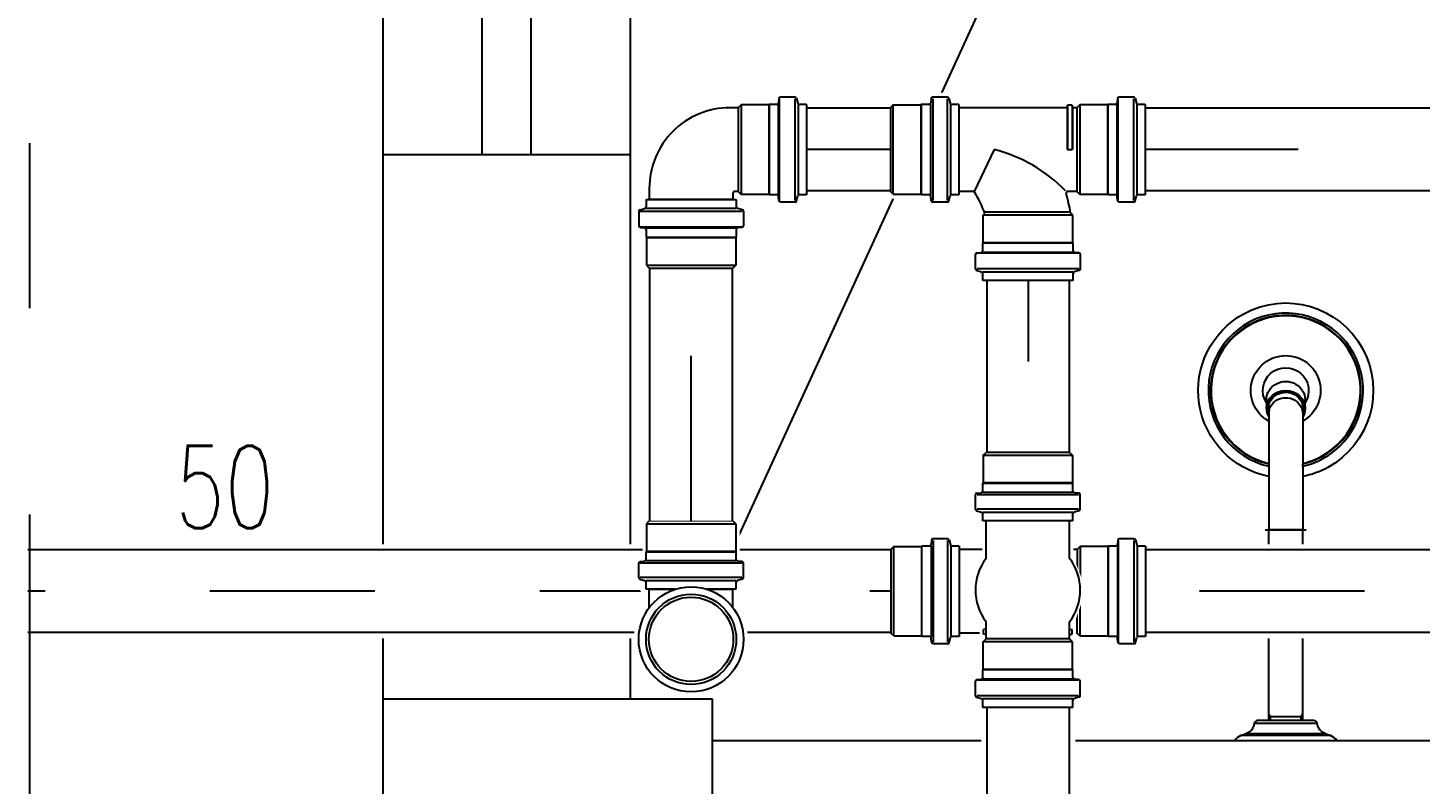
# Model space of a CAD drawing. Header units: inches. Extents: x 542787 to 543192, y 9574025 to 9574373.
# Drawn here: x 542827.79 to 542828.634, y 9574188.767 to 9574189.225 of the extents above; entities that cross this region are included whole.
import ezdxf
from ezdxf.enums import TextEntityAlignment as Align

# ---------------------------------------------------------------- set-up
doc = ezdxf.new("R2010")
doc.units = ezdxf.units.IN
doc.header["$MEASUREMENT"] = 0
for name, pattern in [('DASHDOT', [1, 0.5, -0.25, 0, -0.25]), ('DASHDOT2', [0.5, 0.25, -0.125, 0, -0.125]), ('HIDDEN2', [4.7625, 3.175, -1.5875])]:
    doc.linetypes.add(name, pattern=pattern)
for name, color, linetype in [('CERCADURA', 7, 'Continuous'), ('EIXO', 8, 'Continuous'), ('I-ARQ', 8, 'Continuous'), ('I-ESGOTO', 6, 'Continuous'), ('I-NORMO_INST', 4, 'Continuous')]:
    doc.layers.add(name, color=color, linetype=linetype)
doc.styles.add('125', font='ROMANS.SHX', dxfattribs={"width": 0.7, "height": 0.25})
doc.styles.add('25', font='ROMANS.SHX', dxfattribs={"width": 0.7, "height": 0.05})

# ---------------------------------------------------------------- blocks, each defined once
blk = doc.blocks.new('*U300')
at = {"color": 2}
blk.add_wipeout([(0, 0.02847), (4.2104, 0.02847), (4.2104, -0.02847), (0, -0.02847)], dxfattribs=at)
for p, q in [((0, 0.025), (4.2104, 0.025)), ((0, -0.025), (4.2104, -0.025))]:
    blk.add_line(p, q)
at = {"layer": 'EIXO', "linetype": 'DASHDOT', "ltscale": 0.01}
blk.add_line((0, 0), (4.2104, 0), dxfattribs=at)
blk = doc.blocks.new('*U315')
blk.add_line((-0.023197, -0.008616), (0, 0))
blk.add_circle((0, 0), 0.000311)
blk = doc.blocks.new('*U220')
at = {"color": 2}
blk.add_wipeout([(0, 0.02847), (2.30106, 0.02847), (2.30106, -0.02847), (0, -0.02847)], dxfattribs=at)
for p, q in [((0, 0.025), (2.30106, 0.025)), ((0, -0.025), (2.30106, -0.025))]:
    blk.add_line(p, q)
at = {"layer": 'EIXO', "linetype": 'DASHDOT', "ltscale": 0.01}
blk.add_line((0, 0), (2.30106, 0), dxfattribs=at)
blk = doc.blocks.new('*U217')
at = {"color": 1, "style": '25'}
for tag, flags, p in [('MARCA', 1, (0.00003, -0.18766)), ('QUANT.', 3, (0.00003, -0.27182))]:
    blk.add_attdef(tag, text='', height=0.05, dxfattribs=dict(at, flags=flags)).set_placement(p, align=Align.CENTER)
at = {"color": 2}
blk.add_wipeout([(0.03195, -0.01805), (0.02807, -0.02477), (0.03397, -0.03499), (0.03397, -0.04915), (0.02936, -0.04915), (0.02936, -0.0718), (0, -0.0718), (-0.02936, -0.0718), (-0.02936, -0.04915), (-0.03397, -0.04915), (-0.03397, -0.03499), (-0.02807, -0.02477), (-0.0297, -0.02004), (-0.03447, -0.00967), (-0.03317, 0.00845), (-0.02994, 0.02032), (-0.02411, 0.02636), (-0.01614, 0.03111), (-0.006, 0.03413), (0.00543, 0.03413), (0.01729, 0.03068), (0.0257, 0.02636), (0.03195, 0.0173), (0.03411, 0.00716), (0.03454, -0.00622)], dxfattribs=at)
for p, q in [((-0.02535, -0.0192), (-0.02535, -0.0303)), ((0.02535, -0.0192), (0.02535, -0.0303)), ((-0.02735, -0.0303), (-0.00965, -0.0303)), ((-0.02735, -0.0303), (-0.02735, -0.03465)), ((0.00965, -0.0303), (0.02735, -0.0303)), ((0.02735, -0.0303), (0.02735, -0.03465)), ((-0.0318, -0.03738), (-0.0318, -0.04614)), ((-0.03106, -0.03641), (-0.02809, -0.03562)), ((-0.0308, -0.03738), (0.0308, -0.03738)), ((0.03106, -0.03641), (0.02809, -0.03562)), ((0.0318, -0.03738), (0.0318, -0.04614)), ((-0.03089, -0.04714), (-0.02826, -0.04737)), ((-0.0308, -0.04614), (0.0308, -0.04614)), ((-0.02735, -0.04837), (-0.02735, -0.05305)), ((0.02735, -0.04837), (0.02735, -0.05305)), ((0.03089, -0.04714), (0.02826, -0.04737)), ((-0.02735, -0.05305), (-0.0271, -0.05329)), ((-0.0271, -0.07005), (-0.0271, -0.05329)), ((0.02735, -0.05305), (0.0271, -0.05329)), ((0.0271, -0.07005), (0.0271, -0.05329)), ((-0.0271, -0.07005), (-0.02535, -0.0718)), ((-0.02535, -0.0718), (0.02535, -0.0718)), ((0.0271, -0.07005), (0.02535, -0.0718))]:
    blk.add_line(p, q)
at = {"color": 8}
for p, q in [((-0.00965, -0.0303), (-0.02535, -0.0303)), ((0.02535, -0.0303), (0.00965, -0.0303)), ((-0.02735, -0.03542), (0.02735, -0.03542)), ((-0.02735, -0.04745), (0.02735, -0.04745)), ((0.02735, -0.05305), (-0.02735, -0.05305)), ((-0.0271, -0.05329), (0.0271, -0.05329)), ((0.0271, -0.07005), (-0.0271, -0.07005))]:
    blk.add_line(p, q, dxfattribs=at)
for radius in [0.0318, 0.02735]:
    blk.add_circle((0, 0), radius)
blk.add_circle((0, 0), 0.02555, dxfattribs=at)
for centre, start, end in [((-0.0308, -0.03738), 105, 180), ((-0.02835, -0.03465), 285, 0), ((0.02835, -0.03465), 180, 255), ((0.0308, -0.03738), 0, 75), ((-0.0308, -0.04614), 180, 265), ((-0.02835, -0.04837), 0, 85), ((0.02835, -0.04837), 95, 180), ((0.0308, -0.04614), 275, 0)]:
    blk.add_arc(centre, 0.001, start, end)
at = {"color": 1, "style": '25', "flags": 1}
blk.add_attdef('DESCRICAO', text='', height=0.05, dxfattribs=at).set_placement((0.00003, -0.10848), align=Align.CENTER)
blk = doc.blocks.new('*U218')
at = {"color": 2}
blk.add_wipeout([(0.02847, 0), (0.02847, -0.46983), (-0.02847, -0.46983), (-0.02847, 0)], dxfattribs=at)
for p, q in [((-0.025, 0), (-0.025, -0.46983)), ((0.025, 0), (0.025, -0.46983))]:
    blk.add_line(p, q)
at = {"layer": 'EIXO', "linetype": 'DASHDOT', "ltscale": 0.01}
blk.add_line((0, 0), (0, -0.46983), dxfattribs=at)
blk = doc.blocks.new('*U126')
at = {"color": 2}
blk.add_wipeout([(-0.03469, -0.04905), (-0.03224, -0.04586), (-0.03024, -0.04533), (-0.03024, -0.03967), (-0.02824, -0.03967), (-0.02824, -0.02003), (-0.03595, -0.00022), (-0.02824, 0.02157), (-0.02974, 0.0217), (-0.02974, 0.02886), (-0.02866, 0.02895), (-0.03004, 0.03033), (-0.03004, 0.04713), (-0.03024, 0.04733), (-0.03024, 0.05177), (-0.03168, 0.05189), (-0.03469, 0.05518), (-0.03469, 0.06395), (-0.03224, 0.06714), (-0.03024, 0.06767), (-0.03024, 0.07102), (0.02906, 0.07102), (0.02906, 0.06767), (0.03107, 0.06714), (0.03351, 0.06395), (0.03351, 0.05518), (0.0305, 0.05189), (0.02906, 0.05177), (0.02906, 0.04578), (0.02886, 0.04578), (0.02886, 0.03033), (0.02749, 0.02895), (0.02856, 0.02886), (0.02856, 0.0217), (0.02706, 0.02157), (0.03482, 0.00126), (0.02706, -0.02003), (0.02706, -0.03967), (0.02906, -0.03967), (0.02906, -0.04533), (0.03107, -0.04586), (0.03351, -0.04905), (0.03351, -0.05782), (0.0305, -0.06111), (0.02906, -0.06123), (0.02906, -0.06567), (0.02882, -0.06592), (0.02882, -0.08267), (0.02572, -0.08348), (-0.02689, -0.08348), (-0.02999, -0.08267), (-0.02999, -0.06592), (-0.03024, -0.06567), (-0.03024, -0.06123), (-0.03168, -0.06111), (-0.03469, -0.05782)], dxfattribs=at)
for p, q in [((-0.02794, 0.07102), (0.02676, 0.07102)), ((-0.02794, 0.07102), (-0.02794, 0.06667)), ((0.02676, 0.07102), (0.02676, 0.06667)), ((-0.03239, 0.06395), (-0.03239, 0.05518)), ((-0.03165, 0.06491), (-0.02868, 0.06571)), ((-0.03139, 0.06395), (0.03021, 0.06395)), ((0.03047, 0.06491), (0.0275, 0.06571)), ((0.03121, 0.06395), (0.03121, 0.05518)), ((-0.03148, 0.05418), (-0.02885, 0.05395)), ((-0.03139, 0.05445), (0.03021, 0.05445)), ((-0.02794, 0.05296), (-0.02794, 0.04828)), ((0.02676, 0.05296), (0.02676, 0.04828)), ((0.0303, 0.05418), (0.02767, 0.05395)), ((-0.02794, 0.04828), (0.02676, 0.04828)), ((-0.02794, 0.04828), (-0.02774, 0.04808)), ((-0.02774, 0.04808), (-0.02774, 0.03128)), ((0.02676, 0.04828), (0.02656, 0.04808)), ((0.02656, 0.04808), (0.02656, 0.03128)), ((-0.02774, 0.03128), (-0.00589, 0.03128)), ((-0.02774, 0.03128), (-0.02594, 0.02948)), ((-0.02594, 0.02688), (-0.02744, 0.02675)), ((-0.02744, 0.02675), (-0.02744, 0.02381)), ((-0.02594, 0.02948), (-0.02594, 0.01912)), ((0.02656, 0.03128), (0.00472, 0.03128)), ((0.02656, 0.03128), (0.02476, 0.02948)), ((0.02476, 0.02948), (0.02476, 0.01912)), ((0.02476, 0.02688), (0.02626, 0.02675)), ((0.02626, 0.02675), (0.02626, 0.02381)), ((-0.02594, 0.02368), (-0.02744, 0.02381)), ((0.02476, 0.02368), (0.02626, 0.02381)), ((-0.02594, -0.01927), (-0.02594, -0.04198)), ((0.02476, -0.01927), (0.02476, -0.04198)), ((-0.02794, -0.04198), (0.02676, -0.04198)), ((-0.02794, -0.04198), (-0.02794, -0.04633)), ((0.02676, -0.04198), (0.02676, -0.04633)), ((-0.03239, -0.04905), (-0.03239, -0.05782)), ((-0.03165, -0.04809), (-0.02868, -0.04729)), ((-0.03139, -0.04905), (0.03021, -0.04905)), ((0.03047, -0.04809), (0.0275, -0.04729)), ((0.03121, -0.04905), (0.03121, -0.05782)), ((-0.03148, -0.05882), (-0.02885, -0.05905)), ((-0.03139, -0.05782), (0.03021, -0.05782)), ((0.0303, -0.05882), (0.02767, -0.05905)), ((-0.02794, -0.06004), (-0.02794, -0.06472)), ((-0.02794, -0.06472), (-0.02769, -0.06497)), ((-0.02769, -0.08172), (-0.02769, -0.06497)), ((0.02676, -0.06472), (0.02652, -0.06497)), ((0.02652, -0.08172), (0.02652, -0.06497)), ((0.02676, -0.06004), (0.02676, -0.06472)), ((-0.02769, -0.08172), (-0.02594, -0.08348)), ((-0.02594, -0.08348), (0.02476, -0.08348)), ((0.02652, -0.08172), (0.02476, -0.08348))]:
    blk.add_line(p, q)
at = {"color": 8}
for p, q in [((-0.02794, 0.06591), (0.02676, 0.06591)), ((-0.02794, 0.05388), (0.02676, 0.05388)), ((-0.02774, 0.04808), (0.02656, 0.04808)), ((-0.02594, 0.02948), (-0.01233, 0.02948)), ((0.02476, 0.02948), (0.01115, 0.02948)), ((-0.02594, -0.04198), (0.02476, -0.04198)), ((-0.02794, -0.04709), (0.02676, -0.04709)), ((-0.02794, -0.05912), (0.02676, -0.05912)), ((0.02676, -0.06472), (-0.02794, -0.06472)), ((-0.02769, -0.06497), (0.02652, -0.06497)), ((0.02652, -0.08172), (-0.02769, -0.08172))]:
    blk.add_line(p, q, dxfattribs=at)
blk.add_lwpolyline([(0.02526, -0.01653), (0.02526, -0.01653, 0.174705)], format="xyb")
for radius in [0.0318, 0.02555]:
    blk.add_circle((-0.00059, -0.00008), radius)
blk.add_circle((-0.00059, -0.00008), 0.02735, dxfattribs=at)
for centre, start, end in [((-0.03139, 0.06395), 105, 180), ((-0.02894, 0.06667), 285, 360), ((0.02776, 0.06667), 180, 255), ((0.03021, 0.06395), 360, 75), ((-0.03139, 0.05518), 180, 265), ((-0.02894, 0.05296), 360, 85), ((0.02776, 0.05296), 95, 180), ((0.03021, 0.05518), 275, 360), ((-0.03139, -0.04905), 105, 180), ((-0.02894, -0.04633), 285, 360), ((0.02776, -0.04633), 180, 255), ((0.03021, -0.04905), 360, 75), ((-0.03139, -0.05782), 180, 265), ((-0.02894, -0.06004), 360, 85), ((0.02776, -0.06004), 95, 180), ((0.03021, -0.05782), 275, 360)]:
    blk.add_arc(centre, 0.001, start, end)
blk = doc.blocks.new('*U139')
at = {"color": 2}
blk.add_wipeout([(-0.04969, 0.03403), (-0.0465, 0.03158), (-0.04596, 0.02958), (-0.04031, 0.02958), (-0.04031, 0.02758), (-0.02067, 0.02758), (-0.00085, 0.03528), (0.02094, 0.02758), (0.02107, 0.02908), (0.02822, 0.02908), (0.02832, 0.028), (0.02969, 0.02938), (0.04649, 0.02938), (0.04669, 0.02958), (0.05113, 0.02958), (0.05126, 0.03101), (0.05455, 0.03403), (0.06331, 0.03403), (0.0665, 0.03158), (0.06704, 0.02958), (0.07039, 0.02958), (0.07039, -0.02973), (0.06704, -0.02973), (0.0665, -0.03173), (0.06331, -0.03418), (0.05455, -0.03418), (0.05126, -0.03116), (0.05113, -0.02973), (0.04515, -0.02973), (0.04515, -0.02953), (0.02969, -0.02953), (0.02832, -0.02815), (0.02822, -0.02923), (0.02107, -0.02923), (0.02094, -0.02773), (0.00063, -0.03548), (-0.02067, -0.02773), (-0.04031, -0.02773), (-0.04031, -0.02973), (-0.04596, -0.02973), (-0.0465, -0.03173), (-0.04969, -0.03418), (-0.05845, -0.03418), (-0.06174, -0.03116), (-0.06187, -0.02973), (-0.06631, -0.02973), (-0.06655, -0.02948), (-0.08331, -0.02948), (-0.08411, -0.02638), (-0.08411, 0.02623), (-0.08331, 0.02933), (-0.06655, 0.02933), (-0.06631, 0.02958), (-0.06187, 0.02958), (-0.06174, 0.03101), (-0.05845, 0.03403)], dxfattribs=at)
for p, q in [((-0.08235, 0.02703), (-0.08411, 0.02527)), ((-0.08235, 0.02703), (-0.0656, 0.02703)), ((-0.06535, 0.02727), (-0.0656, 0.02703)), ((-0.06067, 0.02727), (-0.06535, 0.02727)), ((-0.05945, 0.03081), (-0.05968, 0.02819)), ((-0.04969, 0.03172), (-0.05845, 0.03172)), ((-0.05845, 0.03072), (-0.05845, -0.03088)), ((-0.04969, 0.03072), (-0.04969, -0.03088)), ((-0.04872, 0.03098), (-0.04793, 0.02802)), ((-0.04261, 0.02727), (-0.04696, 0.02727)), ((-0.04261, 0.02727), (-0.04261, -0.02743)), ((0.02305, 0.02527), (0.02318, 0.02677)), ((0.02612, 0.02677), (0.02318, 0.02677)), ((0.02625, 0.02527), (0.02612, 0.02677)), ((0.03065, 0.02707), (0.02885, 0.02527)), ((0.03065, 0.02707), (0.03065, -0.02723)), ((0.04745, 0.02707), (0.03065, 0.02707)), ((0.04765, 0.02727), (0.04745, 0.02707)), ((0.04765, 0.02727), (0.04765, -0.02743)), ((0.05233, 0.02727), (0.04765, 0.02727)), ((0.05355, 0.03081), (0.05332, 0.02819)), ((0.05382, 0.03072), (0.05382, -0.03088)), ((0.06331, 0.03172), (0.05455, 0.03172)), ((0.06331, 0.03072), (0.06331, -0.03088)), ((0.06428, 0.03098), (0.06507, 0.02802)), ((0.07039, 0.02727), (0.06604, 0.02727)), ((0.07039, 0.02727), (0.07039, -0.02743)), ((-0.08411, 0.02527), (-0.08411, -0.02543)), ((-0.01991, 0.02527), (-0.04261, 0.02527)), ((0.02885, 0.02527), (0.01849, 0.02527)), ((-0.08235, -0.02718), (-0.08411, -0.02543)), ((-0.08235, -0.02718), (-0.0656, -0.02718)), ((-0.06535, -0.02743), (-0.0656, -0.02718)), ((-0.06067, -0.02743), (-0.06535, -0.02743)), ((-0.05945, -0.03096), (-0.05968, -0.02834)), ((-0.04969, -0.03188), (-0.05845, -0.03188)), ((-0.04872, -0.03113), (-0.04793, -0.02817)), ((-0.04261, -0.02743), (-0.04696, -0.02743)), ((-0.01991, -0.02543), (-0.04261, -0.02543)), ((0.02885, -0.02543), (0.01849, -0.02543)), ((0.02305, -0.02543), (0.02318, -0.02693)), ((0.02612, -0.02693), (0.02318, -0.02693)), ((0.02625, -0.02543), (0.02612, -0.02693)), ((0.03065, -0.02723), (0.02885, -0.02543)), ((0.04745, -0.02723), (0.03065, -0.02723)), ((0.04765, -0.02743), (0.04745, -0.02723)), ((0.05233, -0.02743), (0.04765, -0.02743)), ((0.05355, -0.03096), (0.05332, -0.02834)), ((0.06331, -0.03188), (0.05455, -0.03188)), ((0.06428, -0.03113), (0.06507, -0.02817)), ((0.07039, -0.02743), (0.06604, -0.02743))]:
    blk.add_line(p, q)
at = {"color": 8}
for p, q in [((-0.08235, -0.02718), (-0.08235, 0.02703)), ((-0.0656, 0.02703), (-0.0656, -0.02718)), ((-0.06535, -0.02743), (-0.06535, 0.02727)), ((-0.05976, 0.02727), (-0.05976, -0.02743)), ((-0.04773, 0.02727), (-0.04773, -0.02743)), ((0.04745, 0.02707), (0.04745, -0.02723)), ((0.05324, 0.02727), (0.05324, -0.02743)), ((0.06527, 0.02727), (0.06527, -0.02743)), ((-0.04261, 0.02527), (-0.04261, -0.02543)), ((0.02885, 0.02527), (0.02885, -0.02543))]:
    blk.add_line(p, q, dxfattribs=at)
for centre, radius, start, end in [((-0.06067, 0.02827), 0.001, 270, 355), ((-0.05845, 0.03072), 0.001, 90, 175), ((-0.04969, 0.03072), 0.001, 15, 90), ((-0.04696, 0.02827), 0.001, 195, 270), ((-0.00071, -0.00008), 0.0318, 52.86068, 127.13932), ((0.05233, 0.02827), 0.001, 270, 355), ((0.05455, 0.03072), 0.001, 90, 175), ((0.06331, 0.03072), 0.001, 15, 90), ((0.06604, 0.02827), 0.001, 195, 270), ((-0.06067, -0.02843), 0.001, 5, 90), ((-0.05845, -0.03088), 0.001, 185, 270), ((-0.04969, -0.03088), 0.001, 270, 345), ((-0.04696, -0.02843), 0.001, 90, 165), ((-0.00071, -0.00008), 0.0318, 232.86068, 307.13932), ((0.05233, -0.02843), 0.001, 5, 90), ((0.05455, -0.03088), 0.001, 185, 270), ((0.06331, -0.03088), 0.001, 270, 345), ((0.06604, -0.02843), 0.001, 90, 165)]:
    blk.add_arc(centre, radius, start, end)
blk = doc.blocks.new('A$C17546350')
for p, q in [((0.04375, 0.0794), (0.09845, 0.0794)), ((0.04375, 0.0794), (0.04375, 0.07505)), ((0.09845, 0.0794), (0.09845, 0.07505)), ((0.0393, 0.07232), (0.0393, 0.06356)), ((0.04004, 0.07329), (0.04301, 0.07408)), ((0.0403, 0.07232), (0.1019, 0.07232)), ((0.10216, 0.07329), (0.09919, 0.07408)), ((0.1029, 0.07232), (0.1029, 0.06356)), ((0.04021, 0.06256), (0.04284, 0.06233)), ((0.0403, 0.06283), (0.1019, 0.06283)), ((0.04375, 0.06133), (0.04375, 0.05665)), ((0.09845, 0.06133), (0.09845, 0.05665)), ((0.10199, 0.06256), (0.09936, 0.06233)), ((0.04375, 0.05665), (0.09845, 0.05665)), ((0.04375, 0.05665), (0.04395, 0.05645)), ((0.04395, 0.05645), (0.04395, 0.03965)), ((0.09845, 0.05665), (0.09825, 0.05645)), ((0.09825, 0.05645), (0.09825, 0.03965)), ((0.04395, 0.03965), (0.09825, 0.03965)), ((0.04395, 0.03965), (0.04527, 0.03833)), ((0.09825, 0.03965), (0.09732, 0.03873)), ((0, -0.02735), (0, 0.02735)), ((0, 0.02735), (0.00435, 0.02735)), ((0.00611, 0.03106), (0.00532, 0.02809)), ((0.00708, 0.0318), (0.01584, 0.0318)), ((0.00708, -0.0308), (0.00708, 0.0308)), ((0.01657, -0.0308), (0.01657, 0.0308)), ((0.01684, 0.03089), (0.01707, 0.02826)), ((0.01807, 0.02735), (0.02275, 0.02735)), ((0.02275, 0.02735), (0.02295, 0.02715)), ((0.02275, -0.02735), (0.02275, 0.02735)), ((0.02295, 0.02715), (0.03975, 0.02715)), ((0.03975, 0.02715), (0.04155, 0.02535)), ((0.03975, -0.02715), (0.03975, 0.02715)), ((0.04155, 0.02535), (0.04703, 0.02535)), ((0.09167, 0), (0.10381, 0.02535)), ((0.10381, 0.02535), (0.113, 0.02535)), ((0.113, -0.02735), (0.113, 0.02735)), ((0.113, 0.02735), (0.11735, 0.02735)), ((0.11911, 0.03106), (0.11832, 0.02809)), ((0.12008, 0.0318), (0.12884, 0.0318)), ((0.12008, -0.0308), (0.12008, 0.0308)), ((0.12884, -0.0308), (0.12884, 0.0308)), ((0.12984, 0.03089), (0.13007, 0.02826)), ((0.13107, 0.02735), (0.13575, 0.02735)), ((0.13575, 0.02735), (0.13599, 0.0271)), ((0.15275, 0.0271), (0.13599, 0.0271)), ((0.15275, 0.0271), (0.1545, 0.02535)), ((0.1545, -0.02535), (0.1545, 0.02535)), ((0.04428, -0.02685), (0.04428, 0)), ((0.04721, 0), (0.04428, 0)), ((0.04721, -0.02685), (0.04721, 0)), ((0, -0.02735), (0.00435, -0.02735)), ((0.00611, -0.03106), (0.00532, -0.02809)), ((0.00708, -0.0318), (0.01584, -0.0318)), ((0.01684, -0.03089), (0.01707, -0.02826)), ((0.01807, -0.02735), (0.02275, -0.02735)), ((0.02275, -0.02735), (0.02295, -0.02715)), ((0.02295, -0.02715), (0.03975, -0.02715)), ((0.03975, -0.02715), (0.04155, -0.02535)), ((0.04155, -0.02535), (0.04415, -0.02535)), ((0.04415, -0.02535), (0.04428, -0.02685)), ((0.04428, -0.02685), (0.04721, -0.02685)), ((0.04735, -0.02535), (0.04721, -0.02685)), ((0.04735, -0.02535), (0.113, -0.02535)), ((0.113, -0.02735), (0.11735, -0.02735)), ((0.11911, -0.03106), (0.11832, -0.02809)), ((0.12008, -0.0318), (0.12884, -0.0318)), ((0.12984, -0.03089), (0.13007, -0.02826)), ((0.13107, -0.02735), (0.13575, -0.02735)), ((0.13575, -0.02735), (0.13599, -0.0271)), ((0.15275, -0.0271), (0.13599, -0.0271)), ((0.15275, -0.0271), (0.1545, -0.02535))]:
    blk.add_line(p, q)
at = {"color": 8}
for p, q in [((0.04375, 0.07428), (0.09845, 0.07428)), ((0.04375, 0.06225), (0.09845, 0.06225)), ((0.04395, 0.05645), (0.09825, 0.05645)), ((0.04575, 0.03785), (0.09762, 0.03785)), ((0.00512, -0.02735), (0.00512, 0.02735)), ((0.01715, -0.02735), (0.01715, 0.02735)), ((0.02295, -0.02715), (0.02295, 0.02715)), ((0.04155, -0.02535), (0.04155, 0.02535)), ((0.113, -0.02535), (0.113, 0.02535)), ((0.11812, -0.02735), (0.11812, 0.02735)), ((0.13015, -0.02735), (0.13015, 0.02735)), ((0.13575, 0.02735), (0.13575, -0.02735)), ((0.13599, -0.0271), (0.13599, 0.0271)), ((0.15275, 0.0271), (0.15275, -0.0271)), ((0.04415, -0.02535), (0.04415, 0)), ((0.04415, 0), (0.04428, 0)), ((0.04721, 0), (0.04735, 0)), ((0.04735, -0.02535), (0.04735, 0))]:
    blk.add_line(p, q, dxfattribs=at)
for centre, radius, start, end in [((0.0403, 0.07232), 0.001, 105, 180), ((0.04275, 0.07505), 0.001, 285, 0), ((0.09945, 0.07505), 0.001, 180, 255), ((0.1019, 0.07232), 0.001, 0, 75), ((0.0403, 0.06356), 0.001, 180, 265), ((0.04275, 0.06133), 0.001, 0, 85), ((0.09945, 0.06133), 0.001, 95, 180), ((0.1019, 0.06356), 0.001, 275, 0), ((0.152, 0.057), 0.10835, 189.91982, 196.27767), ((0.152, 0.057), 0.05765, 198.47945, 213.29861), ((0.00435, 0.02835), 0.001, 270, 345), ((0.00708, 0.0308), 0.001, 90, 165), ((0.01584, 0.0308), 0.001, 5, 90), ((0.01807, 0.02835), 0.001, 185, 270), ((0.04703, 0.02635), 0.001, 270, 16.27767), ((0.11735, 0.02835), 0.001, 270, 345), ((0.12008, 0.0308), 0.001, 90, 165), ((0.12884, 0.0308), 0.001, 5, 90), ((0.13107, 0.02835), 0.001, 185, 270), ((0.114, 0.08881), 0.09158, 224.17922, 255.88378), ((0.00435, -0.02835), 0.001, 15, 90), ((0.00708, -0.0308), 0.001, 195, 270), ((0.01584, -0.0308), 0.001, 270, 355), ((0.01807, -0.02835), 0.001, 90, 175), ((0.11735, -0.02835), 0.001, 15, 90), ((0.12008, -0.0308), 0.001, 195, 270), ((0.12884, -0.0308), 0.001, 270, 355), ((0.13107, -0.02835), 0.001, 90, 175)]:
    blk.add_arc(centre, radius, start, end)
blk = doc.blocks.new('*U140')
at = {"color": 2}
blk.add_wipeout([(0.02977, -0.08274), (0.02646, -0.08339), (-0.02644, -0.08339), (-0.02975, -0.08274), (-0.02975, -0.06598), (-0.03, -0.06574), (-0.03, -0.06147), (-0.03111, -0.06137), (-0.03445, -0.05773), (-0.03445, -0.04897), (-0.03174, -0.04544), (-0.03, -0.04497), (-0.03, -0.03924), (-0.028, -0.03924), (-0.028, 0.02133), (-0.0295, 0.02146), (-0.0295, 0.02926), (-0.02885, 0.02932), (-0.0298, 0.03026), (-0.0298, 0.04706), (-0.03, 0.04726), (-0.03, 0.05153), (-0.03111, 0.05163), (-0.03445, 0.05527), (-0.03445, 0.06403), (-0.03174, 0.06756), (-0.03, 0.06803), (-0.03, 0.07111), (0.03001, 0.07111), (0.03001, 0.06803), (0.03175, 0.06756), (0.03446, 0.06403), (0.03446, 0.05527), (0.03113, 0.05163), (0.03001, 0.05153), (0.03001, 0.04551), (0.02981, 0.04551), (0.02981, 0.03026), (0.02801, 0.02846), (0.02801, 0.02626), (0.03706, 0.0283), (0.03856, 0.02981), (0.05536, 0.02981), (0.05556, 0.03001), (0.05983, 0.03001), (0.05993, 0.03113), (0.06357, 0.03446), (0.07233, 0.03446), (0.07586, 0.03175), (0.07633, 0.03001), (0.07941, 0.03001), (0.07941, -0.03), (0.07633, -0.03), (0.07586, -0.03174), (0.07233, -0.03445), (0.06357, -0.03445), (0.05993, -0.03111), (0.05983, -0.03), (0.05381, -0.03), (0.05381, -0.0298), (0.03856, -0.0298), (0.03804, -0.02927), (0.02801, -0.03416), (0.02801, -0.03924), (0.03001, -0.03924), (0.03001, -0.04497), (0.03175, -0.04544), (0.03446, -0.04897), (0.03446, -0.05773), (0.03113, -0.06137), (0.03001, -0.06147), (0.03001, -0.06574), (0.02977, -0.06598)], dxfattribs=at)
at = {"color": 2, "rotation": 270}
blk.add_blockref('A$C17546350', (0.00001, 0.07111), dxfattribs=at)
blk = doc.blocks.new('*U214')
at = {"color": 2}
blk.add_wipeout([(0.02847, 0), (0.02847, -0.16987), (-0.02847, -0.16987), (-0.02847, 0)], dxfattribs=at)
for p, q in [((-0.025, 0), (-0.025, -0.16987)), ((0.025, 0), (0.025, -0.16987))]:
    blk.add_line(p, q)
at = {"layer": 'EIXO', "linetype": 'DASHDOT', "ltscale": 0.01}
blk.add_line((0, 0), (0, -0.16987), dxfattribs=at)
blk = doc.blocks.new('*U215')
at = {"color": 1, "style": '25'}
for tag, flags, p in [('DESCRICAO', 1, (0.00003, -0.10848)), ('MARCA', 1, (0.00003, -0.18766)), ('QUANT.', 3, (0.00003, -0.27182))]:
    blk.add_attdef(tag, text='', height=0.05, dxfattribs=dict(at, flags=flags)).set_placement(p, align=Align.CENTER)
at = {"color": 2}
blk.add_wipeout([(-0.03396, 0.04904), (-0.02951, 0.04943), (-0.02951, 0.05541), (-0.02931, 0.05541), (-0.02931, 0.07094), (-0.02624, 0.07185), (0.02624, 0.07185), (0.02931, 0.07094), (0.02931, 0.05414), (0.02951, 0.05394), (0.02951, 0.04943), (0.03396, 0.04904), (0.03396, 0.03495), (0.02951, 0.03376), (0.02951, 0.02814), (0.02751, 0.02814), (0.02751, 0.02355), (0.02662, 0.01406), (0.02348, 0.00367), (0.0202, -0.00278), (0.01401, -0.01104), (0.00954, -0.01533), (0.00425, -0.01928), (-0.00011, -0.02181), (-0.00589, -0.02436), (-0.01128, -0.02601), (-0.01902, -0.02731), (-0.02355, -0.02751), (-0.02756, -0.02751), (-0.02936, -0.02931), (-0.04616, -0.02931), (-0.04636, -0.02951), (-0.05087, -0.02951), (-0.05126, -0.03396), (-0.06535, -0.03396), (-0.06654, -0.02951), (-0.07, -0.02951), (-0.07, 0.02951), (-0.06654, 0.02951), (-0.06535, 0.03396), (-0.05126, 0.03396), (-0.05087, 0.02951), (-0.04489, 0.02951), (-0.04489, 0.02931), (-0.02951, 0.02931), (-0.02951, 0.03376), (-0.03396, 0.03495)], dxfattribs=at)
for p, q in [((-0.02715, 0.07005), (-0.02535, 0.07185)), ((0.02715, 0.07005), (-0.02715, 0.07005)), ((-0.02715, 0.05325), (-0.02715, 0.07005)), ((0.02715, 0.07005), (0.02535, 0.07185)), ((0.02715, 0.05325), (0.02715, 0.07005)), ((-0.02735, 0.05305), (-0.02715, 0.05325)), ((-0.02735, 0.04837), (-0.02735, 0.05305)), ((0.02715, 0.05325), (-0.02715, 0.05325)), ((0.02735, 0.05305), (0.02715, 0.05325)), ((0.02735, 0.04837), (0.02735, 0.05305)), ((-0.0318, 0.03738), (-0.0318, 0.04614)), ((-0.03089, 0.04714), (-0.02826, 0.04737)), ((0.0308, 0.04687), (-0.0308, 0.04687)), ((0.03089, 0.04714), (0.02826, 0.04737)), ((0.0318, 0.03738), (0.0318, 0.04614)), ((-0.03106, 0.03641), (-0.02809, 0.03562)), ((0.0308, 0.03738), (-0.0308, 0.03738)), ((-0.02735, 0.0303), (-0.02735, 0.03465)), ((0.02735, 0.0303), (0.02735, 0.03465)), ((0.03106, 0.03641), (0.02809, 0.03562)), ((-0.07, -0.02735), (-0.07, 0.02735)), ((-0.07, 0.02735), (-0.06565, 0.02735)), ((-0.06389, 0.03106), (-0.06468, 0.02809)), ((-0.06292, 0.0318), (-0.05416, 0.0318)), ((-0.06292, -0.0308), (-0.06292, 0.0308)), ((-0.05343, -0.0308), (-0.05343, 0.0308)), ((-0.05316, 0.03089), (-0.05293, 0.02826)), ((-0.05193, 0.02735), (-0.04725, 0.02735)), ((-0.04725, 0.02735), (-0.04705, 0.02715)), ((-0.04705, -0.02715), (-0.04705, 0.02715)), ((-0.04705, 0.02715), (-0.03025, 0.02715)), ((-0.03025, -0.02715), (-0.03025, 0.02715)), ((-0.03025, 0.02715), (-0.02845, 0.02535)), ((-0.02845, 0.02535), (-0.02635, 0.02535)), ((0.02735, 0.0303), (-0.02735, 0.0303)), ((-0.02535, 0.02635), (-0.02535, 0.0303)), ((0.02535, 0.02355), (0.02535, 0.0303)), ((-0.07, -0.02735), (-0.06565, -0.02735)), ((-0.06389, -0.03106), (-0.06468, -0.02809)), ((-0.06292, -0.0318), (-0.05416, -0.0318)), ((-0.05316, -0.03089), (-0.05293, -0.02826)), ((-0.05193, -0.02735), (-0.04725, -0.02735)), ((-0.04725, -0.02735), (-0.04705, -0.02715)), ((-0.04705, -0.02715), (-0.03025, -0.02715)), ((-0.03025, -0.02715), (-0.02845, -0.02535)), ((-0.02845, -0.02535), (-0.02355, -0.02535))]:
    blk.add_line(p, q)
at = {"color": 8}
for p, q in [((0.02535, 0.07185), (-0.02535, 0.07185)), ((0.02735, 0.05305), (-0.02735, 0.05305)), ((0.02735, 0.04745), (-0.02735, 0.04745)), ((0.02735, 0.03542), (-0.02735, 0.03542)), ((-0.06488, -0.02735), (-0.06488, 0.02735)), ((-0.05285, -0.02735), (-0.05285, 0.02735)), ((-0.04725, -0.02735), (-0.04725, 0.02735)), ((-0.02845, -0.02535), (-0.02845, 0.02535)), ((-0.02535, 0.0303), (0.02535, 0.0303))]:
    blk.add_line(p, q, dxfattribs=at)
for centre, radius, start, end in [((-0.0308, 0.04614), 0.001, 95, 180), ((-0.02835, 0.04837), 0.001, 275, 0), ((0.02835, 0.04837), 0.001, 180, 265), ((0.0308, 0.04614), 0.001, 0, 85), ((-0.0308, 0.03738), 0.001, 180, 255), ((-0.02835, 0.03465), 0.001, 0, 75), ((0.02835, 0.03465), 0.001, 105, 180), ((0.0308, 0.03738), 0.001, 285, 0), ((-0.06565, 0.02835), 0.001, 270, 345), ((-0.06292, 0.0308), 0.001, 90, 165), ((-0.05416, 0.0308), 0.001, 5, 90), ((-0.05193, 0.02835), 0.001, 185, 270), ((-0.02635, 0.02635), 0.001, 270, 0), ((-0.02355, 0.02355), 0.0489, 270, 0), ((-0.06565, -0.02835), 0.001, 15, 90), ((-0.06292, -0.0308), 0.001, 195, 270), ((-0.05416, -0.0308), 0.001, 270, 355), ((-0.05193, -0.02835), 0.001, 90, 175)]:
    blk.add_arc(centre, radius, start, end)

msp = doc.modelspace()

# ---------------------------------------------------------------- linework, layer by layer
at = {"layer": 'I-ARQ'}
for p, q in [((542828.00518, 9574190.41158), (542828.00518, 9574188.81881)), ((542828.15518, 9574190.41158), (542828.15518, 9574188.81881)), ((542828.20518, 9574188.81881), (542828.00518, 9574188.81881)), ((542828.00518, 9574188.81881), (542828.00518, 9574188.61881)), ((542828.20518, 9574188.81881), (542828.00518, 9574188.81881)), ((542828.00518, 9574188.81881), (542828.00518, 9574188.61881)), ((542828.20518, 9574188.61881), (542828.20518, 9574188.81881)), ((542828.20518, 9574188.61881), (542828.20518, 9574188.81881)), ((542828.20518, 9574188.79381), (542834.15018, 9574188.79381))]:
    msp.add_line(p, q, dxfattribs=at)
at = {"layer": 'I-ARQ', "linetype": 'HIDDEN2'}
for p, q in [((542828.06518, 9574189.64881), (542828.06518, 9574189.14881)), ((542828.09518, 9574189.14881), (542828.09518, 9574189.64881)), ((542828.00518, 9574189.14881), (542828.15518, 9574189.14881))]:
    msp.add_line(p, q, dxfattribs=at)
at = {"layer": 'I-ARQ'}
for points in [[(542828.54234, 9574188.95371, -0.700978), (542828.52724, 9574189.05232, -1), (542828.57812, 9574188.95919, -0.07613), (542828.56301, 9574188.95371)], [(542828.56301, 9574188.95996, 0.06962), (542828.57519, 9574188.96455, 5.480122), (542828.54234, 9574188.95996)], [(542828.54234, 9574188.98728, -3.836175), (542828.56301, 9574188.98728)], [(542828.54092, 9574188.99841, -1.802734), (542828.56444, 9574188.99841)], [(542828.57175, 9574188.80408, 0.377188), (542828.56976, 9574188.80583), (542828.53559, 9574188.80583, 0.377188), (542828.53361, 9574188.80408)], [(542828.53361, 9574188.80408, -0.280777), (542828.52873, 9574188.79797)], [(542828.57663, 9574188.79797, -0.280777), (542828.57175, 9574188.80408)]]:
    msp.add_lwpolyline(points, format="xyb", dxfattribs=at)
at = {"layer": 'I-ARQ', "ltscale": 0.06322}
for points in [[(542828.56301, 9574188.95996), (542828.56301, 9574188.96132, 0.067971), (542828.57455, 9574188.96572, 5.429636), (542828.54234, 9574188.96132)], [(542828.56301, 9574188.98728), (542828.56301, 9574188.96165, 0.067551), (542828.5744, 9574188.966, 5.416932), (542828.54234, 9574188.96165)]]:
    msp.add_lwpolyline(points, format="xyb", dxfattribs=at)
at = {"layer": 'I-ARQ', "ltscale": 0.067122}
msp.add_lwpolyline([(542828.54092, 9574189.00023), (542828.54092, 9574188.99474, 0.128945), (542828.54234, 9574188.98956)], format="xyb", dxfattribs=at)
at = {"layer": 'I-ARQ', "ltscale": 0.067121}
for points in [[(542828.56444, 9574188.99841), (542828.56444, 9574189.00023)], [(542828.56444, 9574188.99485), (542828.56444, 9574188.99841)]]:
    msp.add_lwpolyline(points, dxfattribs=at)
at = {"layer": 'I-ARQ', "ltscale": 0.06322}
for points in [[(542828.54234, 9574188.99677), (542828.54234, 9574188.98728)], [(542828.56301, 9574188.99677), (542828.56301, 9574188.98728)], [(542828.54234, 9574188.98728), (542828.54234, 9574188.95371)], [(542828.56301, 9574188.95996), (542828.56301, 9574188.95371)], [(542828.54234, 9574188.95371), (542828.54234, 9574188.92146)], [(542828.56301, 9574188.95371), (542828.56301, 9574188.92146)]]:
    msp.add_lwpolyline(points, dxfattribs=at)
at = {"layer": 'I-ARQ', "linetype": 'DASHDOT', "ltscale": 0.30975}
msp.add_lwpolyline([(542828.54027, 9574188.92146), (542828.56508, 9574188.92146)], dxfattribs=at)
at = {"layer": 'I-ARQ'}
for points in [[(542828.54234, 9574188.80583), (542828.54234, 9574188.92146)], [(542828.56301, 9574188.80583), (542828.56301, 9574188.92146)]]:
    msp.add_lwpolyline(points, dxfattribs=at)
at = {"layer": 'I-ARQ', "ltscale": 0.258125}
msp.add_lwpolyline([(542828.56301, 9574188.92146), (542828.54234, 9574188.92146)], dxfattribs=at)
at = {"layer": 'I-ARQ', "ltscale": 0.029062}
for points in [[(542828.54338, 9574188.80583), (542828.54338, 9574188.80815), (542828.54234, 9574188.80994)], [(542828.56198, 9574188.80583), (542828.56198, 9574188.80815)]]:
    msp.add_lwpolyline(points, dxfattribs=at)
at = {"layer": 'I-ARQ', "ltscale": 0.242325}
msp.add_lwpolyline([(542828.56301, 9574188.80815), (542828.54234, 9574188.80815)], dxfattribs=at)
at = {"layer": 'I-ARQ', "ltscale": 0.218093}
msp.add_lwpolyline([(542828.56198, 9574188.80815), (542828.54451, 9574188.80815)], dxfattribs=at)
at = {"layer": 'I-ARQ', "ltscale": 0.025813}
msp.add_lwpolyline([(542828.56198, 9574188.80815), (542828.56301, 9574188.80994)], dxfattribs=at)
at = {"layer": 'I-ARQ', "ltscale": 0.200747}
msp.add_lwpolyline([(542828.52555, 9574188.79682, 0.164371), (542828.52179, 9574188.79381), (542828.58356, 9574188.79381, 0.164371), (542828.57981, 9574188.79682)], format="xyb", dxfattribs=at)
at = {"layer": 'I-ARQ'}
msp.add_lwpolyline([(542828.57981, 9574188.79682), (542828.52555, 9574188.79682), (542828.52873, 9574188.79797), (542828.57663, 9574188.79797)], close=True, dxfattribs=at)
at = {"layer": 'I-ARQ', "ltscale": 0.352288}
msp.add_lwpolyline([(542828.57175, 9574188.80408), (542828.53361, 9574188.80408)], dxfattribs=at)
at = {"layer": 'I-ARQ', "extrusion": (0, 0, -1)}
for centre, major_axis, ratio, start_param, end_param in [((542828.55268, 9574189.00023), (-0.01176, 0), 0.939693, -0.000029, 1.070796), ((542828.55268, 9574189.00023), (-0.01176, 0), 0.939693, 1.070796, 3.141564), ((542828.55268, 9574188.99468), (-0.01126, 0), 0.939693, -0.408591, 3.550184), ((542828.55268, 9574188.99468), (-0.01116, 0), 0.939693, -0.387458, 3.529051), ((542828.55268, 9574188.99485), (0.01176, 0), 0.939692, 3.141597, 6.283189), ((542828.55268, 9574188.9948), (-0.01055, 0), 0.939693, -0.000029, 1.070796), ((542828.55268, 9574188.9917), (-0.01034, 0), 0.939693, 0, 3.141593), ((542828.55268, 9574188.9948), (-0.01055, 0), 0.939693, 1.070796, 3.141564), ((542828.55268, 9574188.9948), (-0.01055, 0), 0.939693, -0.199439, -0.000029), ((542828.55268, 9574188.99537), (-0.00722, 0.00722), 1, -0.973099, -0.812083), ((542828.55268, 9574188.99537), (-0.00722, 0.00722), 1, 2.382882, 2.5439), ((542828.55268, 9574188.99485), (-0.01176, 0.00001), 0.942388, 3.140774, 3.638398), ((542828.55268, 9574188.9948), (-0.01055, 0), 0.939693, 3.141564, 3.341037)]:
    msp.add_ellipse(centre, major_axis=major_axis, ratio=ratio, start_param=start_param, end_param=end_param, dxfattribs=at)

# ---------------------------------------------------------------- texts
at = {"layer": 'I-NORMO_INST', "style": '125', "width": 0.7}
msp.add_text('50', height=0.05, dxfattribs=at).set_placement((542827.87947, 9574188.92234))

# ---------------------------------------------------------------- next in the draw order: block references
at = {"layer": 'I-ESGOTO', "rotation": 180}
msp.add_blockref('*U300', (542832.00043, 9574188.88423), dxfattribs=at)

# ---------------------------------------------------------------- next in the draw order: block references
at = {"layer": 'I-NORMO_INST', "xscale": 25, "yscale": 25, "zscale": 25, "rotation": 224.9999999999999}
msp.add_blockref('*U315', (542828.19217, 9574188.85509), dxfattribs=at)

# ---------------------------------------------------------------- next in the draw order: block references
at = {"layer": 'I-ESGOTO', "rotation": 180}
for name, p in [('*U220', (542830.56013, 9574189.15176)), ('*U218', (542828.39665, 9574188.62339)), ('*U217', (542828.19217, 9574188.85509))]:
    msp.add_blockref(name, p, dxfattribs=at)

# ---------------------------------------------------------------- next in the draw order: block references
at = {"layer": 'I-ESGOTO'}
for name, p, rotation in [('*U140', (542828.3964, 9574189.15176), 270), ('*U214', (542828.19217, 9574188.92689), 180), ('*U126', (542828.39673, 9574188.88365), 270)]:
    msp.add_blockref(name, p, dxfattribs=dict(at, rotation=rotation))

# ---------------------------------------------------------------- next in the draw order: block references
for name, p, rotation in [('*U215', (542828.19217, 9574189.15176), 180), ('*U139', (542828.3964, 9574188.88423), 270)]:
    msp.add_blockref(name, p, dxfattribs=dict(at, rotation=rotation))

# ---------------------------------------------------------------- next in the draw order: linework, layer by layer
at = {"layer": 'CERCADURA', "color": 9, "linetype": 'DASHDOT2'}
msp.add_lwpolyline([(542827.79116, 9574190.41158), (542834.51085, 9574190.41158), (542834.51085, 9574188.07081), (542827.79116, 9574188.08067)], close=True, dxfattribs=at)

doc.saveas('drawing.dxf')
